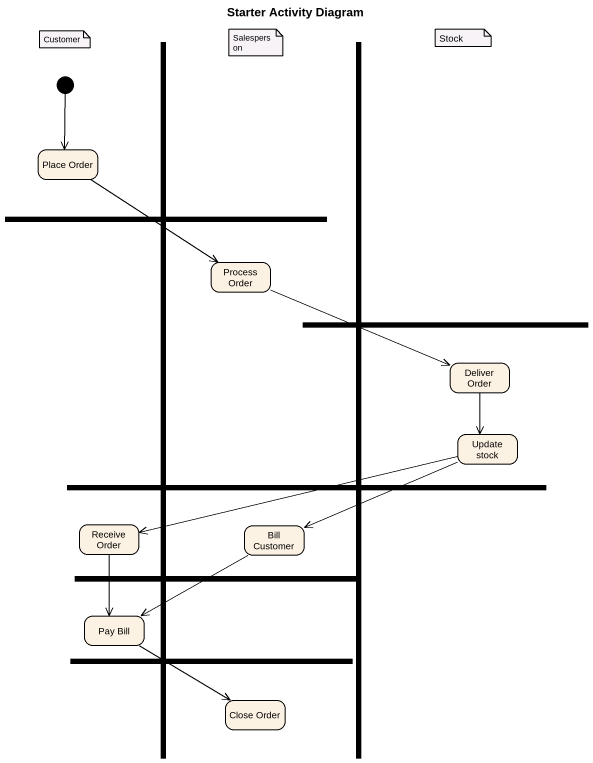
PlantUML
@startuml
title Starter Activity Diagram
hide empty description
state fork1 <<fork>>
state fork2 <<fork>>
state "Place Order" as Place_Order
state fork3 <<fork>>
state "Process Order" as Process_Order
state fork4 <<fork>>
state "Deliver Order" as Deliver_Order
state "Update stock" as Update_stock
state fork5 <<fork>>
state "Receive Order" as Receive_Order
state "Bill Customer" as Bill_Customer
state fork6 <<fork>>
state "Pay Bill" as Pay_Bill
state fork7 <<fork>>
state "Close Order" as Close_Order
[*] --> Place_Order
Place_Order --> Process_Order
Process_Order -right-> Deliver_Order
Deliver_Order --> Update_stock
Update_stock -left-> Receive_Order
Update_stock -left-> Bill_Customer
Receive_Order --> Pay_Bill
Bill_Customer -left-> Pay_Bill
Pay_Bill -right-> Close_Order
note as N1
  Customer
end note
note as N2
  Salesperson
end note
note as N3
  Stock
end note
@enduml
